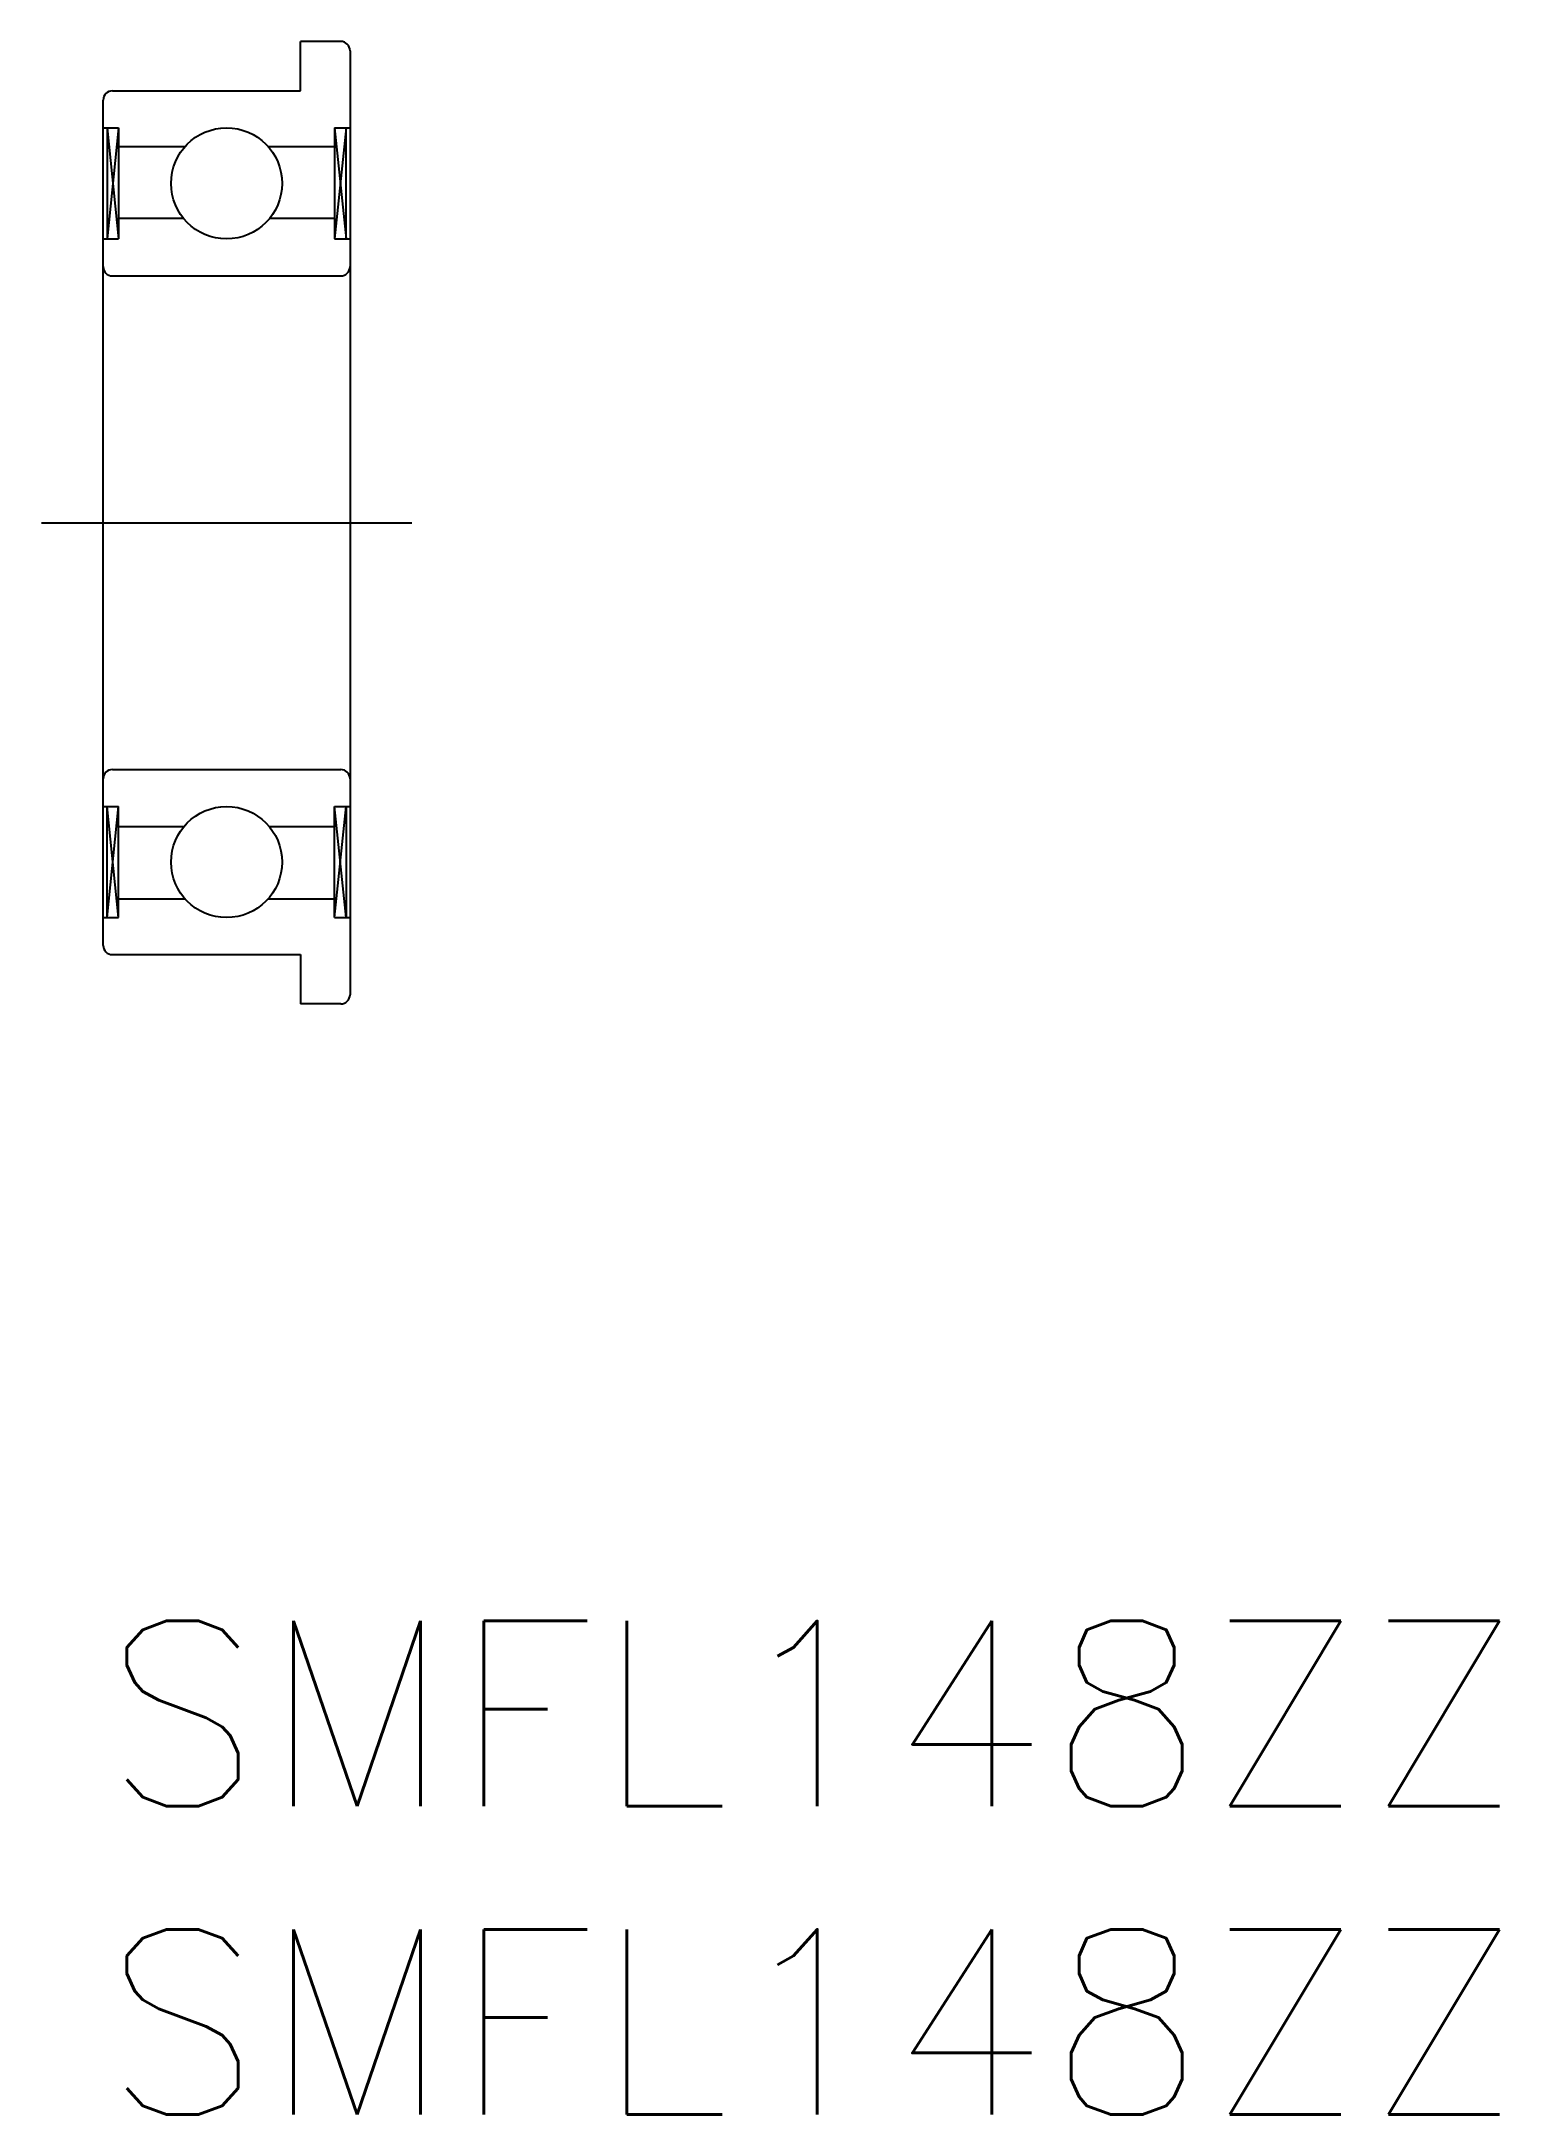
# Model space of a CAD drawing. Extents: x -1 to 22.6, y -8 to 25.6.
import ezdxf

# ---------------------------------------------------------------- set-up
doc = ezdxf.new("R2010")
doc.units = 0
doc.header["$LTSCALE"] = 0.5
doc.linetypes.add('CENTER', pattern=[50.8, 31.75, -6.35, 6.35, -6.35])
for name, color, linetype in [('MSM_CENTER', 1, 'CENTER'), ('MSM_CONTINUOUS', 7, 'CONTINUOUS'), ('MSM_NARROW', 5, 'CONTINUOUS'), ('MSM_PART_NUMBER', 7, 'CONTINUOUS')]:
    doc.layers.add(name, color=color, linetype=linetype)
doc.styles.get("Standard").update_dxf_attribs({"font": 'txt.shx', "height": 3, "bigfont": 'bigfont.shx'})

# ---------------------------------------------------------------- blocks, each defined once
blk = doc.blocks.new('*U2')
at = {"layer": 'MSM_PART_NUMBER'}
blk.add_text('SMFL148ZZ', height=3, dxfattribs=at).set_placement((0, -3))
blk = doc.blocks.new('*U3')
at = {"layer": 'MSM_PART_NUMBER'}
blk.add_text('SMFL148ZZ', height=3, dxfattribs=at).set_placement((0, -8))

msp = doc.modelspace()

# ---------------------------------------------------------------- linework, layer by layer
at = {"layer": 'MSM_CENTER'}
msp.add_line((-1, 17.8), (5, 17.8), dxfattribs=at)
at = {"layer": 'MSM_CONTINUOUS'}
for p, q in [((3.85, 25.6), (3.2, 25.6)), ((3.2, 24.8), (3.2, 25.6)), ((4, 25.45), (4, 10.15)), ((0, 10.95), (0, 24.65)), ((0.15, 24.8), (3.2, 24.8)), ((0, 24.2), (0.25, 24.2)), ((0.063, 24.2), (0.063, 22.4)), ((0.25, 24.2), (0.25, 22.4)), ((3.75, 24.2), (4, 24.2)), ((3.75, 24.2), (3.75, 22.4)), ((3.937, 22.4), (3.937, 24.2)), ((0.25, 23.895), (1.325, 23.895)), ((2.675, 23.895), (3.75, 23.895)), ((1.304, 22.73), (0.25, 22.73)), ((3.75, 22.73), (2.696, 22.73)), ((0, 22.4), (0.25, 22.4)), ((3.75, 22.4), (4, 22.4)), ((0.15, 21.8), (3.85, 21.8)), ((0.15, 13.8), (3.85, 13.8)), ((0, 13.2), (0.25, 13.2)), ((0.063, 11.4), (0.063, 13.2)), ((0.25, 11.4), (0.25, 13.2)), ((3.75, 13.2), (4, 13.2)), ((3.75, 11.4), (3.75, 13.2)), ((3.937, 13.2), (3.937, 11.4)), ((1.304, 12.87), (0.25, 12.87)), ((3.75, 12.87), (2.696, 12.87)), ((0.25, 11.705), (1.325, 11.705)), ((2.675, 11.705), (3.75, 11.705)), ((0, 11.4), (0.25, 11.4)), ((3.75, 11.4), (4, 11.4)), ((0.15, 10.8), (3.2, 10.8)), ((3.2, 10.8), (3.2, 10)), ((3.85, 10), (3.2, 10))]:
    msp.add_line(p, q, dxfattribs=at)
for centre in [(2, 23.3), (2, 12.3)]:
    msp.add_circle(centre, 0.9, dxfattribs=at)
for centre, start, end in [((3.85, 25.45), 0, 90), ((0.15, 24.65), 90, 180), ((0.15, 21.95), 180, 270), ((3.85, 21.95), 270, 0), ((0.15, 13.65), 90, 180), ((3.85, 13.65), 0, 90), ((0.15, 10.95), 180, 270), ((3.85, 10.15), 270, 0)]:
    msp.add_arc(centre, 0.15, start, end, dxfattribs=at)
at = {"layer": 'MSM_NARROW'}
for p, q in [((0.25, 24.2), (0.063, 22.4)), ((0.063, 24.2), (0.25, 22.4)), ((3.75, 24.2), (3.937, 22.4)), ((3.937, 24.2), (3.75, 22.4)), ((0.25, 11.4), (0.063, 13.2)), ((0.063, 11.4), (0.25, 13.2)), ((3.75, 11.4), (3.937, 13.2)), ((3.937, 11.4), (3.75, 13.2))]:
    msp.add_line(p, q, dxfattribs=at)

# ---------------------------------------------------------------- block references
at = {"layer": 'MSM_CONTINUOUS'}
for name in ['*U2', '*U3']:
    msp.add_blockref(name, (0, 0), dxfattribs=at)

doc.saveas('drawing.dxf')
